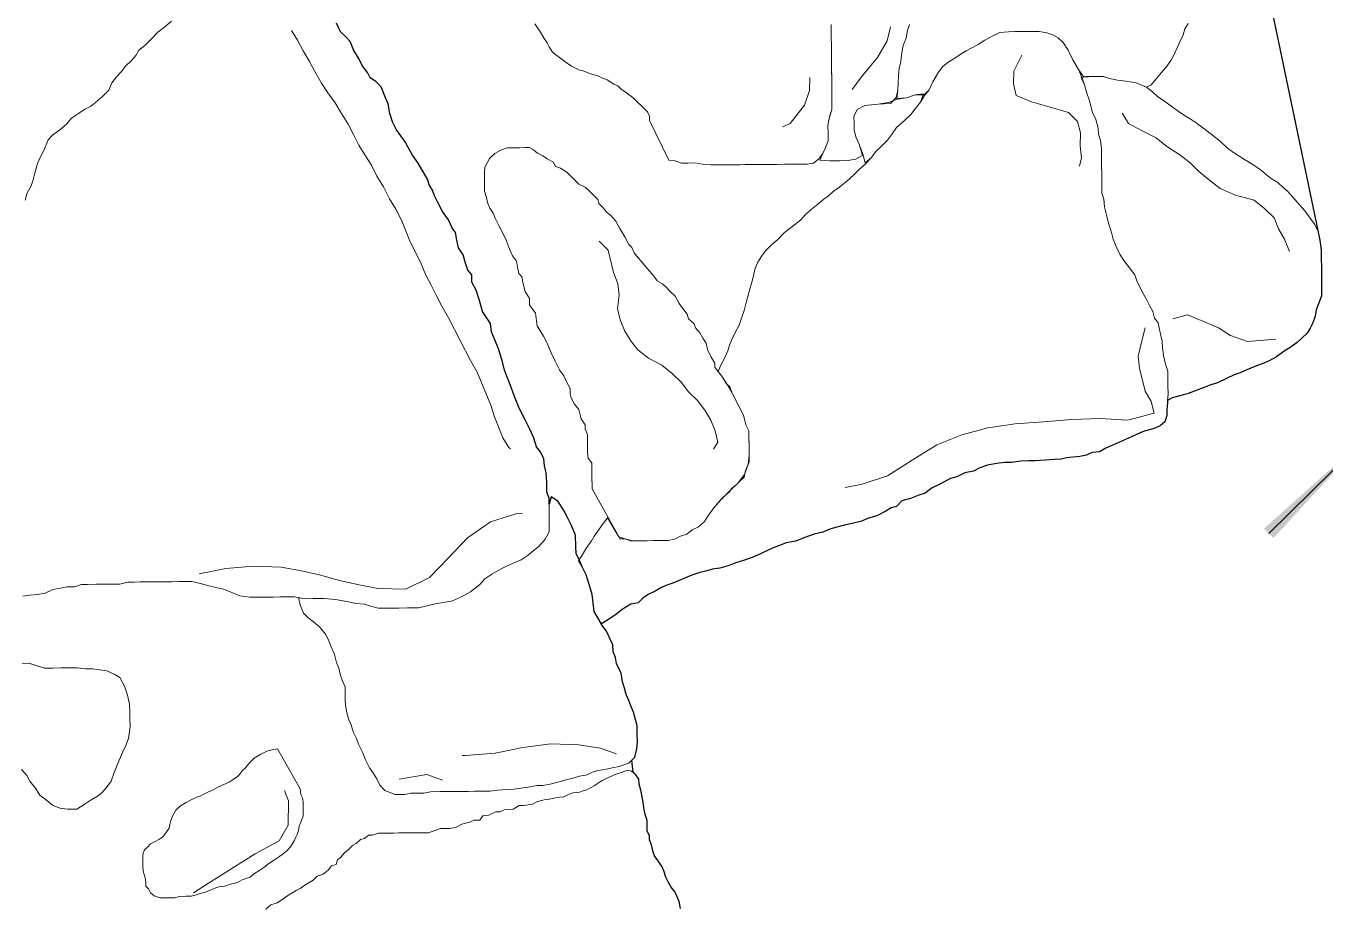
# Model space of a CAD drawing. Header units: millimetres. Extents: x -3113 to 15022, y -19591 to 4665.
# Drawn here: x -1424 to -762, y 941 to 1391 of the extents above; entities that cross this region are included whole.
import ezdxf

# ---------------------------------------------------------------- set-up
doc = ezdxf.new("R2010")
doc.units = ezdxf.units.MM
doc.header["$XCLIPFRAME"] = 2
for name, color, linetype, lineweight in [('0A-detail', 7, 'Continuous', 18), ('0A-detail-detail', 7, 'Continuous', 13), ('0A-hatchures', 4, 'Continuous', 25), ('0T-walltop', 7, 'Continuous', 30)]:
    doc.layers.add(name, color=color, linetype=linetype, lineweight=lineweight)
picture_1 = doc.add_image_def('image1.tif', size_in_pixel=(6668, 8809))

# ---------------------------------------------------------------- blocks, each defined once
blk = doc.blocks.new('T5')
blk.add_line((0, -0.0016), (1, -0.0016))
at = {"linetype": 'Continuous'}
blk.add_solid([(0, -0.0314), (0, 0.0298), (0.638, -0.0009)], dxfattribs=at)

msp = doc.modelspace()

# ---------------------------------------------------------------- linework, layer by layer
at = {"layer": '0A-detail'}
for points in [[(-1266.01, 1391.99), (-1263.97, 1387.61), (-1261.55, 1385.43), (-1259.02, 1382.76), (-1257.28, 1378.47), (-1254.85, 1374.19), (-1252.61, 1369.91), (-1250.28, 1366.93), (-1248.85, 1364.15), (-1245.94, 1362.27), (-1243.21, 1359.6), (-1241.06, 1354.02), (-1239.63, 1350.83), (-1238.79, 1346.04), (-1237.45, 1341.75), (-1235.41, 1337.57), (-1233.29, 1334.59), (-1231.06, 1331.51), (-1229.63, 1328.92), (-1227.3, 1324.74), (-1224.36, 1320.67), (-1222.02, 1316.49), (-1219.68, 1312.41), (-1218.66, 1309.32), (-1217.03, 1306.83), (-1216.01, 1304.04), (-1214.38, 1300.56), (-1212.04, 1295.98), (-1208.9, 1291.81), (-1207.06, 1287.72), (-1205.44, 1285.24), (-1204.7, 1281.34), (-1203.87, 1277.45), (-1201.54, 1273.87), (-1200.2, 1269.68), (-1199.06, 1266.09), (-1197.04, 1263.61), (-1197.01, 1259.91), (-1194.87, 1255.83), (-1193.12, 1250.55), (-1191.67, 1244.96), (-1189.55, 1241.98), (-1187.52, 1238.9), (-1186.98, 1234.7), (-1185.34, 1230.62), (-1183.5, 1225.93), (-1181.65, 1220.05), (-1180.4, 1215.16), (-1178.46, 1210.28), (-1176.82, 1205.89), (-1175.28, 1201.71), (-1173.33, 1196.62), (-1171.6, 1193.04), (-1169.77, 1189.46), (-1167.63, 1185.28), (-1165.69, 1180.99), (-1164.15, 1176.01), (-1162.12, 1173.42), (-1160.29, 1169.84), (-1159.96, 1166.24), (-1159.23, 1162.65), (-1158.88, 1157.95), (-1158.84, 1152.85), (-1157.71, 1149.76), (-1157.68, 1146.66), (-1157.65, 1143.56), (-1157.63, 1140.46), (-1157.6, 1137.36), (-1157.56, 1132.66), (-1159.72, 1128.94), (-1162.89, 1125.12), (-1165.77, 1122.99), (-1168.35, 1120.77), (-1171.93, 1118.43), (-1176.01, 1116.6), (-1179.7, 1114.96), (-1182.48, 1113.64), (-1186.86, 1111), (-1190.44, 1108.67), (-1193.01, 1105.74), (-1197.68, 1102), (-1202.26, 1099.46), (-1206.84, 1097.52), (-1211.53, 1096.57), (-1215.13, 1096.04), (-1219.22, 1095), (-1224.21, 1093.86), (-1229.81, 1093.81), (-1234.21, 1093.77), (-1238.61, 1093.73), (-1244.81, 1093.67), (-1248.72, 1094.74), (-1251.82, 1095.71), (-1256.03, 1096.17), (-1260.84, 1097.13), (-1266.55, 1098.18), (-1272.25, 1098.62), (-1277.95, 1098.57), (-1282.35, 1098.53), (-1287.46, 1099.49), (-1291.06, 1099.45), (-1294.66, 1099.42), (-1298.36, 1099.39), (-1302.96, 1099.35), (-1306.56, 1099.31), (-1310.26, 1099.28), (-1315.37, 1099.93), (-1319.78, 1101.79), (-1323.7, 1103.36), (-1327.31, 1104.33), (-1330.41, 1105), (-1335.32, 1106.35), (-1339.73, 1107.31), (-1343.33, 1107.28), (-1346.43, 1107.25), (-1350.13, 1107.22), (-1353.63, 1107.19), (-1356.83, 1107.16), (-1361.93, 1107.11), (-1366.03, 1107.08), (-1369.13, 1107.05), (-1372.33, 1107.02), (-1376.42, 1105.98), (-1380.52, 1105.94), (-1384.12, 1105.91), (-1388.52, 1105.87), (-1392.92, 1105.83), (-1396.02, 1105.8), (-1399.61, 1104.67), (-1403.31, 1104.64), (-1406.71, 1103.91), (-1410.6, 1103.17), (-1414.58, 1101.44), (-1418.48, 1100.6), (-1422.37, 1100.37), (-1425.97, 1099.83)], [(-1424.7, 1301.85), (-1423.63, 1305.46), (-1421.66, 1309.08), (-1420.59, 1312.19), (-1419.63, 1316.3), (-1418.66, 1319.91), (-1417.39, 1322.82), (-1415.23, 1327.14), (-1412.97, 1332.56), (-1410.6, 1335.08), (-1407.22, 1337.41), (-1403.55, 1340.65), (-1401.07, 1343.57), (-1397.6, 1345.9), (-1394.32, 1348.13), (-1391.43, 1349.46), (-1388.85, 1351.58), (-1385.37, 1354.61), (-1382.1, 1357.84), (-1380.54, 1361.56), (-1378.16, 1364.58), (-1375.59, 1367.3), (-1373.61, 1370.12), (-1370.54, 1372.95), (-1368.26, 1375.57), (-1366.79, 1378.28), (-1363.71, 1380.61), (-1360.44, 1383.94), (-1357.07, 1387.37), (-1353.59, 1390.2), (-1350.12, 1393.13)], [(-1013.89, 1391.38), (-1013.86, 1387.68), (-1013.83, 1384.48), (-1013.8, 1381.28), (-1013.77, 1377.98), (-1013.73, 1373.78), (-1013.7, 1369.98), (-1013.67, 1367.38), (-1013.64, 1364.18), (-1013.61, 1359.88), (-1013.58, 1357.18), (-1013.55, 1353.98), (-1013.53, 1351.28), (-1013.5, 1348.08), (-1014.47, 1345.37), (-1015.05, 1342.76), (-1015.53, 1340.06), (-1015.49, 1335.76), (-1015.45, 1332.06), (-1016.82, 1328.55), (-1018.1, 1325.63), (-1020.17, 1322.92), (-1022.85, 1320.69), (-1026.05, 1320.16), (-1028.15, 1320.14), (-1031.35, 1320.11), (-1034.55, 1320.09), (-1037.75, 1320.06), (-1041.55, 1320.02), (-1044.25, 1320), (-1047.45, 1319.97), (-1051.15, 1319.93), (-1054.95, 1319.9), (-1057.65, 1319.88), (-1060.25, 1319.85), (-1064.55, 1319.81), (-1067.75, 1319.78), (-1070.95, 1319.76), (-1075.24, 1319.72), (-1079.55, 1320.18), (-1083.25, 1320.74), (-1086.95, 1320.71), (-1090.15, 1320.68), (-1093.36, 1321.75), (-1096.67, 1322.22), (-1106.45, 1342.44), (-1106.47, 1344.54), (-1107.49, 1346.73), (-1109.31, 1348.71), (-1113.54, 1352.57), (-1115.06, 1354.06), (-1118.28, 1356.43), (-1121, 1358.3), (-1122.61, 1359.99), (-1124.72, 1360.97), (-1128.04, 1363.14), (-1130.75, 1364.12), (-1132.86, 1365.2), (-1136.57, 1366.26), (-1140.38, 1367.73), (-1142.49, 1368.31), (-1146.2, 1370.08), (-1148.92, 1371.95), (-1151.64, 1373.93), (-1154.46, 1376.1), (-1155.97, 1377.29), (-1157.59, 1379.97), (-1158.71, 1382.06), (-1160.23, 1384.15), (-1162.06, 1387.43), (-1165, 1391.61)], [(-973.89, 1391.34), (-974.96, 1388.23), (-975.63, 1384.42), (-977.19, 1380.61), (-977.86, 1377.1), (-978.32, 1372.4), (-979.19, 1368.99), (-979.56, 1365.58), (-979.82, 1361.38), (-979.99, 1357.88), (-980.75, 1354.07), (-983.62, 1351.05), (-990.02, 1350.79), (-993.42, 1350.36), (-996.82, 1350.03), (-1000.6, 1347.99), (-1002.27, 1344.48), (-1002.24, 1341.08), (-1002.2, 1337.68), (-1001.27, 1334.09), (-999.53, 1329.9), (-997.89, 1324.52), (-1001.37, 1322.69), (-1005.46, 1321.95), (-1009.56, 1321.91), (-1014.66, 1321.87), (-1019.67, 1322.22), (-1018.1, 1325.63), (-1016.82, 1328.55), (-1015.45, 1332.06), (-1015.49, 1335.76), (-1015.53, 1340.06), (-1014.76, 1344.07), (-1013.5, 1348.08), (-1013.54, 1352.58), (-1013.59, 1358.48), (-1013.64, 1364.18), (-1013.69, 1368.68), (-1013.73, 1373.78), (-1013.77, 1377.98), (-1013.8, 1381.28), (-1013.83, 1384.48), (-1013.86, 1387.68), (-1013.89, 1391.28)], [(-831.99, 1391.92), (-833.56, 1389.11), (-834.54, 1386.1), (-836.1, 1382.48), (-837.67, 1379.17), (-839.34, 1375.45), (-840.72, 1372.94), (-842.69, 1370.22), (-845.56, 1366.8), (-848.04, 1363.88), (-850.81, 1360.55), (-853.09, 1359.33), (-858.52, 1361.68), (-863.72, 1362.53), (-867.93, 1362.9), (-872.04, 1363.76), (-875.15, 1364.83), (-880.24, 1364.78), (-885.14, 1364.44), (-887.78, 1368.42), (-890.72, 1373.39), (-893.17, 1378.27), (-895.6, 1382.25), (-898.22, 1384.52), (-900.84, 1386), (-904.05, 1387.17), (-907.85, 1387.83), (-910.95, 1387.81), (-915.45, 1387.77), (-920.15, 1387.72), (-923.55, 1387.69), (-927.85, 1387.35), (-931.83, 1385.32), (-935.51, 1383.28), (-938.9, 1381.15), (-942.28, 1379.52), (-945.07, 1377.9), (-948.15, 1376.07), (-950.83, 1374.15), (-954.21, 1372.11), (-956.99, 1369.89), (-959.27, 1367.07), (-962.02, 1362.14), (-963.99, 1358.03), (-966.56, 1355.5), (-971.16, 1355.46), (-975.45, 1353.92), (-980.45, 1353.68), (-979.99, 1357.88), (-979.82, 1361.38), (-979.56, 1365.58), (-979.19, 1368.99), (-978.32, 1372.4), (-977.86, 1377.1), (-977.19, 1380.61), (-975.63, 1384.42), (-974.96, 1388.23), (-973.89, 1391.34)], [(-1426.16, 1065.73), (-1422.36, 1065.56), (-1419.55, 1064.59), (-1414.84, 1063.13), (-1410.54, 1063.17), (-1406.34, 1063.21), (-1401.94, 1063.25), (-1398.24, 1063.28), (-1393.73, 1062.72), (-1390.43, 1062.75), (-1386.63, 1062.19), (-1383.12, 1061.72), (-1379.01, 1059.96), (-1376.49, 1058.28), (-1374.05, 1053.9), (-1372.61, 1049.41), (-1371.47, 1044.82), (-1371.33, 1040.63), (-1371.3, 1037.43), (-1371.26, 1033.13), (-1372.11, 1027.32), (-1373.38, 1023.61), (-1374.85, 1020.49), (-1376.81, 1016.27), (-1378.08, 1012.86), (-1379.35, 1009.85), (-1380.91, 1005.44), (-1383.18, 1002.32), (-1385.76, 999.39), (-1387.84, 997.87), (-1391.03, 996.05), (-1394.61, 993.51), (-1398.39, 991.28), (-1403.08, 991.14), (-1406.99, 991.8), (-1410.8, 993.27), (-1414.53, 996.33), (-1417.25, 998.31), (-1419.38, 1001.99), (-1422.31, 1005.46), (-1423.94, 1008.45), (-1426.57, 1011.42)], [(-1302.02, 940.25), (-1299.54, 942.37), (-1296.35, 943.4), (-1293.86, 944.92), (-1291.78, 946.54), (-1289.19, 948.27), (-1286.6, 949.69), (-1284.61, 950.71), (-1282.23, 952.53), (-1277.95, 954.97), (-1275.87, 956.99), (-1272.78, 958.11), (-1270.2, 960.14), (-1268.62, 962.25), (-1266.22, 962.97), (-1265.55, 965.38), (-1263.86, 966.8), (-1261.98, 969.01), (-1259.99, 970.63), (-1257.91, 972.65), (-1255.92, 973.77), (-1253.84, 975.79), (-1251.74, 976.31), (-1249.76, 977.92), (-1247.66, 977.94), (-1244.57, 978.97), (-1241.47, 979), (-1239.37, 979.02), (-1236.77, 979.04), (-1234.27, 979.06), (-1231.17, 979.09), (-1228.07, 979.12), (-1225.47, 979.14), (-1222.87, 979.17), (-1219.27, 979.2), (-1215.68, 980.33), (-1213.09, 981.36), (-1210.49, 981.38), (-1208.39, 981.4), (-1205.29, 981.93), (-1202.21, 983.55), (-1200.21, 984.07), (-1198.12, 984.59), (-1196.03, 985.61), (-1192.93, 985.64), (-1191.45, 987.75), (-1188.35, 988.08), (-1184.76, 989.91), (-1182.66, 989.93), (-1180.57, 990.95), (-1178.57, 990.97), (-1175.98, 991.29), (-1172.89, 993.12), (-1170.79, 993.14), (-1166.2, 993.68), (-1163.61, 995.2), (-1160.12, 995.94), (-1157.42, 996.36), (-1155.33, 996.88), (-1152.23, 997.41), (-1150.13, 997.43), (-1148.14, 998.44), (-1145.55, 999.57), (-1142.25, 999.9), (-1140.36, 1000.61), (-1138.36, 1001.13), (-1134.68, 1003.07), (-1130.61, 1005.9), (-1126.72, 1007.64), (-1123.44, 1009.07), (-1120.34, 1010.1), (-1117.75, 1011.12), (-1115.65, 1010.64), (-1113.43, 1008.76), (-1112.01, 1006.57), (-1111.69, 1003.97), (-1110.96, 1000.88), (-1110.23, 997.49), (-1109.8, 994.69), (-1109.27, 991.1), (-1108.75, 988.5), (-1107.72, 985.41), (-1107.69, 982.31), (-1107.67, 980.21), (-1106.55, 977.62), (-1106.53, 975.62), (-1105.51, 973.03), (-1104.78, 969.94), (-1103.96, 967.34), (-1100.21, 962.18), (-1099.19, 959.69), (-1098.16, 956.59), (-1096.73, 953.81), (-1095.51, 951.42), (-1093.39, 948.84), (-1091.35, 944.16), (-1090.71, 940.56)]]:
    msp.add_lwpolyline(points, dxfattribs=at)
for points in [[(-1138.98, 1123.93), (-1136.11, 1128.06), (-1134.63, 1130.47), (-1132.86, 1132.89), (-1130.69, 1136.21), (-1127.82, 1139.83), (-1122.13, 1130.08), (-1118.92, 1129.01), (-1115.21, 1128.05), (-1110.91, 1128.09), (-1107.71, 1128.12), (-1104.51, 1128.14), (-1100.81, 1128.18), (-1097.01, 1128.21), (-1093.82, 1128.94), (-1090.63, 1130.37), (-1087.44, 1131.5), (-1084.76, 1133.62), (-1081.58, 1135.25), (-1078.5, 1137.98), (-1076.82, 1140.6), (-1073.66, 1144.92), (-1070.2, 1148.96), (-1067.82, 1151.38), (-1065.24, 1153.9), (-1061.38, 1157.54), (-1058.02, 1161.87), (-1056.26, 1166.98), (-1055.71, 1171.79), (-1055.74, 1176.09), (-1055.78, 1180.39), (-1055.82, 1184.09), (-1057.45, 1187.27), (-1058.59, 1192.06), (-1061.24, 1197.44), (-1062.97, 1200.62), (-1064.5, 1203.81), (-1066.53, 1207.29), (-1069.26, 1211.47), (-1071.49, 1214.35), (-1070.22, 1217.36), (-1068.16, 1221.48), (-1066.49, 1224.89), (-1065.71, 1227.9), (-1064.54, 1230.71), (-1062.97, 1233.92), (-1060.8, 1237.94), (-1059.44, 1242.16), (-1058.27, 1245.47), (-1057.4, 1248.88), (-1056.14, 1253.39), (-1055.18, 1257.1), (-1054.11, 1260.41), (-1053.24, 1264.11), (-1052.57, 1267.02), (-1051.2, 1270.13), (-1049.22, 1273.35), (-1047.25, 1276.07), (-1044.08, 1279.1), (-1041.1, 1281.72), (-1037.63, 1285.36), (-1033.46, 1288.59), (-1029.59, 1291.53), (-1027.11, 1294.35), (-1024.04, 1296.98), (-1020.66, 1299.81), (-1017.58, 1302.24), (-1015.2, 1304.06), (-1012.82, 1306.18), (-1009.64, 1308.41), (-1007.36, 1310.23), (-1004.68, 1312.56), (-1002, 1315.08), (-999.42, 1317.5), (-996.55, 1320.13), (-993.38, 1323.56), (-991.1, 1326.58), (-988.03, 1329.41), (-985.26, 1332.33), (-983.18, 1335.15), (-980.61, 1338.87), (-976.45, 1342.41), (-973.27, 1345.44), (-971, 1348.36), (-968.33, 1351.69), (-966.26, 1355.1), (-963.99, 1358.03), (-962.02, 1362.14), (-959.27, 1367.07), (-956.99, 1369.89), (-954.21, 1372.11), (-950.83, 1374.15), (-948.15, 1376.07), (-945.07, 1377.9), (-942.28, 1379.52), (-938.9, 1381.15), (-935.51, 1383.28), (-931.83, 1385.32), (-927.85, 1387.35), (-923.55, 1387.69), (-920.15, 1387.72), (-915.45, 1387.77), (-910.95, 1387.81), (-907.85, 1387.83), (-904.05, 1387.17), (-900.84, 1386), (-898.22, 1384.52), (-895.6, 1382.25), (-893.17, 1378.27), (-890.72, 1373.39), (-887.78, 1368.42), (-886.04, 1364.03), (-884.71, 1360.64), (-883.67, 1356.85), (-882.23, 1352.37), (-880.68, 1346.48), (-879.05, 1342.89), (-877.81, 1338.4), (-877.58, 1335.41), (-876.65, 1332.21), (-876.11, 1328.02), (-876.08, 1324.02), (-876.04, 1319.82), (-876, 1315.52), (-875.97, 1312.42), (-875.94, 1309.42), (-875.91, 1305.32), (-874.98, 1302.23), (-874.54, 1298.43), (-873.61, 1294.34), (-872.57, 1290.05), (-871.23, 1285.96), (-870.19, 1281.87), (-868.56, 1278.09), (-866.82, 1274.2), (-864.7, 1271.02), (-861.26, 1266.65), (-859.13, 1263.67), (-858.1, 1260.58), (-855.55, 1255.3), (-853.42, 1251.42), (-851.89, 1248.34), (-849.86, 1244.95), (-849.13, 1241.66), (-847.31, 1239.18), (-846.48, 1235.88), (-845.85, 1232.69), (-845.12, 1229.9), (-845.09, 1226.5), (-844.46, 1222.6), (-843.42, 1218.11), (-842.28, 1214.62), (-842.25, 1211.22), (-842.22, 1207.42), (-842.18, 1202.92), (-842.54, 1198.42), (-842.81, 1195.02), (-842.78, 1192.02), (-843.75, 1188.71), (-846.13, 1186.69), (-849.82, 1185.15), (-854.41, 1183.91), (-857.89, 1182.48), (-860.78, 1181.05), (-865.36, 1179.11), (-870.05, 1177.07), (-873.93, 1175.23), (-877.21, 1173.5), (-880.91, 1173.17), (-883.7, 1171.74), (-887.09, 1171.11), (-890.49, 1170.68), (-893.89, 1170.35), (-896.68, 1169.63), (-899.88, 1169.6), (-904.88, 1169.15), (-909.97, 1168.81), (-913.07, 1168.78), (-917.17, 1168.74), (-921.97, 1168), (-925.37, 1167.97), (-929.66, 1167.53), (-934.25, 1166.59), (-938.04, 1165.35), (-941.33, 1163.52), (-945.72, 1162.68), (-949.8, 1160.75), (-952.99, 1159.82), (-958.57, 1156.97), (-962.35, 1155.13), (-966.03, 1152.4), (-969.22, 1151.37), (-973.4, 1149.63), (-977.89, 1148.39), (-980.56, 1145.57), (-983.36, 1144.84), (-986.04, 1143.12), (-990.62, 1140.78), (-994.91, 1139.54), (-998.7, 1137.9), (-1001.89, 1137.17), (-1007.08, 1136.03), (-1011.77, 1134.88), (-1014.66, 1133.96), (-1018.15, 1132.53), (-1022.54, 1131.39), (-1027.32, 1129.74), (-1032.11, 1127.8), (-1036.9, 1127.06), (-1040.19, 1125.73), (-1043.38, 1124.5), (-1046.07, 1123.37), (-1049.85, 1121.34), (-1054.23, 1119.6), (-1058.02, 1118.16), (-1062.41, 1116.82), (-1065.9, 1115.39), (-1070.58, 1114.15), (-1074.38, 1113.62), (-1077.87, 1112.58), (-1080.86, 1111.86), (-1084.95, 1110.52), (-1090.23, 1108.27), (-1094.52, 1106.53), (-1097.61, 1105.51), (-1100.3, 1104.18), (-1103.68, 1102.45), (-1107.16, 1100.62), (-1109.95, 1098.79), (-1112.23, 1096.47), (-1116.02, 1095.74), (-1120.39, 1093), (-1123.77, 1090.27), (-1128.24, 1087.43), (-1131.33, 1085.6), (-1132.25, 1087.89), (-1134.69, 1092.07), (-1135.13, 1096.47), (-1135.77, 1100.76), (-1137.11, 1105.35), (-1138.76, 1110.63), (-1140.59, 1114.52), (-1142.62, 1117.8), (-1140.85, 1120.81)], [(-880.24, 1364.78), (-875.15, 1364.83), (-872.04, 1363.76), (-867.93, 1362.9), (-863.72, 1362.53), (-858.52, 1361.68), (-853.19, 1359.33), (-850.07, 1357.06), (-847.35, 1354.48), (-844.03, 1352.21), (-840, 1349.25), (-836.98, 1347.17), (-833.86, 1344.9), (-830.44, 1342.83), (-827.93, 1341.16), (-823.8, 1338.09), (-819.47, 1334.83), (-815.64, 1331.87), (-811.71, 1328.2), (-807.78, 1325.34), (-803.26, 1322.48), (-798.43, 1319.62), (-794.61, 1316.96), (-791.89, 1314.48), (-789.17, 1312.51), (-786.15, 1310.73), (-783.63, 1308.36), (-781.01, 1306.08), (-778.79, 1303.4), (-776.26, 1300.52), (-772.42, 1296.26), (-769.79, 1292.58), (-767.56, 1289.5), (-765.83, 1286.22), (-764.89, 1281.42), (-764.14, 1276.23), (-764.1, 1271.43), (-764.06, 1267.73), (-764.03, 1264.33), (-763.99, 1260.23), (-763.95, 1255.93), (-763.93, 1252.93), (-765.1, 1249.72), (-766.66, 1245.81), (-767.23, 1242.6), (-768.4, 1239.19), (-769.78, 1236.48), (-771.36, 1233.96), (-774.03, 1231.44), (-776.41, 1229.22), (-779.49, 1226.99), (-783.07, 1224.76), (-786.85, 1221.92), (-790.23, 1219.99), (-793.42, 1218.66), (-798, 1217.02), (-802.09, 1215.18), (-805.37, 1213.76), (-808.56, 1212.63), (-812.35, 1210.89), (-816.93, 1208.65), (-820.32, 1207.52), (-824.21, 1206.08), (-827.89, 1204.75), (-831.88, 1203.21), (-835.57, 1202.18), (-840.16, 1200.94), (-842.55, 1199.62), (-842.18, 1202.92), (-842.22, 1207.42), (-842.25, 1211.22), (-842.28, 1214.62), (-843.42, 1218.11), (-844.46, 1222.6), (-845.09, 1226.5), (-845.12, 1229.9), (-845.85, 1232.69), (-846.48, 1235.88), (-847.31, 1239.18), (-849.13, 1241.66), (-849.86, 1244.95), (-851.89, 1248.34), (-853.42, 1251.42), (-855.55, 1255.3), (-858.1, 1260.58), (-859.13, 1263.67), (-861.26, 1266.65), (-864.7, 1271.02), (-866.82, 1274.2), (-868.56, 1278.09), (-870.19, 1281.87), (-871.23, 1285.96), (-872.57, 1290.05), (-873.61, 1294.34), (-874.54, 1298.43), (-874.98, 1302.23), (-875.91, 1305.32), (-875.94, 1309.42), (-875.97, 1312.42), (-876, 1315.52), (-876.04, 1319.82), (-876.08, 1324.02), (-876.11, 1328.02), (-876.65, 1332.21), (-877.58, 1335.41), (-877.81, 1338.4), (-879.05, 1342.89), (-880.68, 1346.48), (-882.23, 1352.37), (-883.67, 1356.85), (-884.71, 1360.64), (-886.44, 1364.33), (-884.04, 1364.75)], [(-971.16, 1355.46), (-966.77, 1356), (-968.33, 1351.69), (-971, 1348.36), (-973.27, 1345.44), (-976.45, 1342.41), (-980.61, 1338.87), (-983.18, 1335.15), (-985.26, 1332.33), (-988.03, 1329.41), (-991.1, 1326.58), (-993.38, 1323.56), (-996.55, 1320.73), (-997.79, 1325.22), (-999.53, 1329.9), (-1001.27, 1334.09), (-1002.2, 1337.68), (-1002.24, 1341.08), (-1002.27, 1344.48), (-1000.6, 1347.99), (-996.82, 1350.03), (-993.42, 1350.36), (-990.02, 1350.79), (-984.83, 1351.54), (-980.14, 1353.28), (-975.45, 1353.92)], [(-1122.64, 1131.18), (-1135.75, 1154.56), (-1135.78, 1157.16), (-1135.8, 1159.36), (-1135.83, 1163.06), (-1135.85, 1165.76), (-1135.87, 1167.86), (-1137.69, 1170.25), (-1138.02, 1173.24), (-1138.05, 1176.44), (-1138.08, 1179.14), (-1138.1, 1182.34), (-1139.23, 1184.93), (-1139.25, 1187.13), (-1141.38, 1190.31), (-1142.52, 1195.1), (-1144.64, 1197.68), (-1146.37, 1200.97), (-1146.89, 1203.06), (-1146.92, 1205.76), (-1149.05, 1209.44), (-1150.17, 1212.13), (-1152.3, 1215.32), (-1154.54, 1219.59), (-1156.68, 1223.88), (-1158.83, 1229.16), (-1160.56, 1232.34), (-1163.81, 1237.61), (-1164.66, 1244.1), (-1167.6, 1248.38), (-1167.63, 1251.58), (-1169.87, 1255.26), (-1170.9, 1259.05), (-1171.53, 1262.74), (-1173.05, 1264.33), (-1173.78, 1267.52), (-1174.21, 1270.72), (-1176.33, 1273.4), (-1177.45, 1276.09), (-1178.58, 1278.68), (-1179.6, 1281.37), (-1181.13, 1284.56), (-1183.27, 1288.84), (-1185.1, 1292.52), (-1186.23, 1295.21), (-1187.95, 1297.7), (-1188.98, 1300.59), (-1189.5, 1303.18), (-1190.53, 1306.37), (-1190.56, 1310.17), (-1190.59, 1312.77), (-1190.61, 1315.47), (-1190.34, 1318.68), (-1188.08, 1323), (-1185.4, 1325.52), (-1182.22, 1327.35), (-1179.03, 1328.48), (-1175.83, 1328.51), (-1172.63, 1328.54), (-1169.93, 1328.56), (-1167.83, 1328.58), (-1165.62, 1327.5), (-1163.5, 1325.82), (-1160.79, 1324.34), (-1158.68, 1322.86), (-1155.46, 1321.19), (-1154.34, 1319), (-1151.83, 1318.02), (-1148.41, 1315.85), (-1145.69, 1313.18), (-1142.56, 1310.01), (-1139.25, 1308.44), (-1137.63, 1306.85), (-1136.02, 1305.27), (-1134.4, 1303.68), (-1132.79, 1302.1), (-1132.27, 1300), (-1130.15, 1297.82), (-1128.43, 1295.73), (-1126.32, 1294.15), (-1123.59, 1290.98), (-1121.55, 1287.3), (-1119.11, 1283.02), (-1117.08, 1279.24), (-1115.47, 1277.65), (-1114.34, 1274.86), (-1112.22, 1272.38), (-1110.7, 1270.59), (-1108.28, 1267.72), (-1106.25, 1265.43), (-1104.13, 1262.85), (-1102.51, 1260.67), (-1099.8, 1259.09), (-1098.18, 1257.51), (-1096.06, 1255.43), (-1093.34, 1252.75), (-1091.31, 1249.07), (-1088.98, 1245.89), (-1087.36, 1243.7), (-1086.63, 1241.21), (-1083.71, 1238.74), (-1082.99, 1236.74), (-1080.87, 1234.16), (-1079.25, 1231.48), (-1077.62, 1228.89), (-1076.89, 1225.6), (-1075.06, 1221.71), (-1073.23, 1218.73), (-1073.21, 1216.53), (-1071.09, 1213.95), (-1069.26, 1211.47), (-1067.33, 1208.08), (-1065.62, 1206.5), (-1064.5, 1203.81), (-1062.97, 1200.62), (-1061.24, 1197.44), (-1058.59, 1192.06), (-1057.45, 1187.27), (-1055.82, 1184.09), (-1055.78, 1180.39), (-1055.75, 1177.19), (-1055.73, 1174.99), (-1055.71, 1171.79), (-1055.67, 1168.09), (-1056.75, 1165.98), (-1057.73, 1163.27), (-1058.3, 1160.56), (-1060.38, 1158.44), (-1062.37, 1156.63), (-1064.75, 1154.81), (-1065.74, 1153), (-1067.82, 1151.38), (-1069.41, 1149.76), (-1070.99, 1148.15), (-1073.66, 1144.92), (-1076.82, 1140.6), (-1078.5, 1137.98), (-1081.58, 1135.25), (-1084.76, 1133.62), (-1087.44, 1131.5), (-1090.63, 1130.37), (-1093.82, 1128.94), (-1097.01, 1128.21), (-1099.71, 1128.19), (-1101.81, 1128.17), (-1104.51, 1128.14), (-1107.71, 1128.12), (-1110.91, 1128.09), (-1114.11, 1128.06), (-1116.21, 1128.04), (-1118.92, 1129.01), (-1121.62, 1128.99)], [(-1282.79, 1091.23), (-1284.52, 1095.41), (-1285.46, 1099.21), (-1282.35, 1098.53), (-1277.95, 1098.57), (-1272.25, 1098.62), (-1266.55, 1098.18), (-1260.84, 1097.13), (-1256.03, 1096.17), (-1251.82, 1095.71), (-1248.72, 1094.74), (-1244.81, 1093.67), (-1238.61, 1093.73), (-1234.21, 1093.77), (-1229.81, 1093.81), (-1224.21, 1093.86), (-1219.22, 1095), (-1215.13, 1096.04), (-1211.53, 1096.57), (-1206.84, 1097.52), (-1202.26, 1099.46), (-1197.68, 1102), (-1193.01, 1105.74), (-1190.44, 1108.67), (-1186.86, 1111), (-1182.48, 1113.64), (-1179.7, 1114.96), (-1176.01, 1116.6), (-1171.93, 1118.43), (-1168.35, 1120.77), (-1165.77, 1122.99), (-1162.89, 1125.12), (-1159.72, 1128.94), (-1157.56, 1132.66), (-1157.6, 1137.36), (-1157.63, 1140.46), (-1157.65, 1143.56), (-1157.68, 1146.66), (-1156.62, 1150.47), (-1153.2, 1148.3), (-1150.36, 1143.93), (-1148.32, 1139.95), (-1146.18, 1135.87), (-1144.24, 1130.98), (-1143.99, 1125.09), (-1143.95, 1121.59), (-1142.22, 1118), (-1140.59, 1114.52), (-1138.76, 1110.63), (-1137.11, 1105.35), (-1135.77, 1100.76), (-1135.13, 1096.47), (-1134.69, 1092.07), (-1132.25, 1087.89), (-1130.62, 1084.91), (-1128.49, 1081.93), (-1126.56, 1077.84), (-1125.23, 1075.05), (-1125, 1071.36), (-1123.77, 1068.47), (-1123.25, 1065.47), (-1121, 1060.49), (-1120.26, 1056.2), (-1119.23, 1052.91), (-1118.4, 1049.72), (-1116.97, 1046.63), (-1115.95, 1043.94), (-1114.62, 1040.75), (-1113.69, 1036.86), (-1112.76, 1033.77), (-1112.72, 1029.97), (-1112.68, 1025.57), (-1112.95, 1021.96), (-1114.01, 1017.75), (-1116.99, 1014.63), (-1121.97, 1012.98), (-1125.46, 1012.25), (-1129.26, 1011.52), (-1132.85, 1010.98), (-1135.55, 1010.16), (-1138.93, 1008.53), (-1142.23, 1008.1), (-1145.52, 1006.97), (-1148.51, 1006.34), (-1152.5, 1005.2), (-1157.19, 1003.96), (-1161.08, 1003.33), (-1163.98, 1003.3), (-1166.98, 1002.57), (-1170.87, 1002.04), (-1175.67, 1001.39), (-1179.47, 1001.16), (-1183.86, 1000.92), (-1187.86, 1000.38), (-1191.16, 1000.35), (-1195.46, 1000.32), (-1198.76, 1000.29), (-1202.06, 1000.26), (-1205.66, 1000.22), (-1208.66, 1000.2), (-1213.36, 1000.15), (-1218.16, 1000.11), (-1221.55, 999.38), (-1224.85, 999.35), (-1228.15, 999.32), (-1231.15, 998.69), (-1236.05, 998.65), (-1241.37, 1000.8), (-1243.89, 1003.48), (-1245.52, 1006.66), (-1247.14, 1009.45), (-1249.17, 1012.23), (-1251.21, 1016.31), (-1252.54, 1020), (-1254.78, 1024.28), (-1255.8, 1027.17), (-1257.54, 1030.66), (-1258.57, 1034.15), (-1259.79, 1036.73), (-1260.72, 1040.33), (-1261.46, 1044.02), (-1261.59, 1047.32), (-1261.62, 1050.62), (-1261.64, 1053.62), (-1263.07, 1056.91), (-1264.2, 1060.1), (-1264.83, 1063.19), (-1265.96, 1066.08), (-1266.99, 1070.07), (-1268.93, 1074.35), (-1270.16, 1077.64), (-1271.69, 1080.53), (-1274.72, 1084.2), (-1277.74, 1086.77), (-1280.56, 1088.95)], [(-1298.75, 1021.48), (-1296.16, 1021.91), (-1284.57, 1001.51), (-1284.15, 998.71), (-1283.33, 996.92), (-1283.01, 994.92), (-1283, 992.92), (-1282.98, 990.92), (-1283.05, 987.62), (-1284.22, 984.61), (-1285, 982.5), (-1285.48, 980.3), (-1286.16, 978.29), (-1286.95, 976.59), (-1287.63, 974.98), (-1289.51, 971.96), (-1291.39, 969.95), (-1292.98, 968.63), (-1295.56, 966.81), (-1297.65, 965.29), (-1299.54, 964.17), (-1301.23, 962.96), (-1303.01, 961.44), (-1305.1, 960.12), (-1308.28, 957.99), (-1310.07, 956.58), (-1311.76, 956.06), (-1314.06, 955.24), (-1316.54, 953.82), (-1320.03, 952.89), (-1322.93, 951.96), (-1325.92, 951.53), (-1327.52, 951.12), (-1330.01, 950), (-1333, 948.87), (-1335.49, 948.15), (-1338.09, 947.42), (-1340.08, 946.8), (-1342.68, 946.78), (-1345.98, 946.75), (-1348.67, 946.03), (-1350.67, 946.01), (-1352.97, 945.99), (-1355.97, 945.96), (-1358.98, 946.93), (-1360.9, 948.62), (-1361.91, 950.51), (-1363.23, 951.9), (-1363.24, 953.8), (-1363.47, 956.19), (-1364.5, 959.58), (-1364.72, 962.08), (-1364.75, 965.08), (-1364.77, 968.08), (-1363.9, 970.49), (-1362.31, 971.9), (-1360.82, 973.52), (-1358.53, 974.64), (-1356.54, 975.76), (-1354.56, 977.07), (-1352.78, 979.39), (-1351.4, 981.5), (-1351.01, 983.31), (-1350.53, 985.51), (-1349.65, 987.72), (-1347.88, 990.64), (-1345.5, 992.86), (-1342.71, 994.58), (-1339.83, 996.11), (-1337.24, 997.33), (-1335.24, 997.95), (-1333.25, 999.07), (-1331.26, 999.99), (-1328.47, 1001.31), (-1326.18, 1002.53), (-1323.4, 1003.76), (-1320.71, 1004.98), (-1318.62, 1006.3), (-1316.53, 1007.82), (-1315.24, 1009.13), (-1314.16, 1010.84), (-1312.57, 1012.16), (-1311.38, 1013.67), (-1310.1, 1015.18), (-1308.02, 1017.2), (-1304.54, 1019.33), (-1301.55, 1020.76)]]:
    msp.add_lwpolyline(points, close=True, dxfattribs=at)
at = {"layer": '0A-detail-detail'}
for points in [[(-1288.98, 1388.36), (-1285.87, 1383.44), (-1283.04, 1377.86), (-1279.74, 1372.46), (-1277.11, 1367.36), (-1273.61, 1361.48), (-1270.49, 1356.57), (-1266.71, 1351.37), (-1263.4, 1345.98), (-1260.09, 1340.58), (-1257.27, 1334.99), (-1254.64, 1329.89), (-1251.53, 1324.97), (-1248.22, 1319.58), (-1245.4, 1313.99), (-1242.09, 1308.6), (-1239.07, 1302.53), (-1235.77, 1297.13), (-1232.94, 1291.55), (-1228.45, 1280.46), (-1225.63, 1274.87), (-1222.8, 1269.28), (-1220.46, 1263.5), (-1217.83, 1258.39), (-1215.2, 1253.28), (-1212.37, 1247.7), (-1208.87, 1241.82), (-1205.85, 1235.75), (-1203.03, 1230.16), (-1197.77, 1219.95), (-1194.27, 1214.07), (-1187.44, 1197.2), (-1185.57, 1191.22), (-1181.28, 1180.62), (-1178.17, 1175.71), (-1177.3, 1174.94)], [(-983.7, 1390.2), (-985.42, 1382.99), (-990.34, 1374.49), (-998.45, 1364.7), (-1003.22, 1358.12)], [(-916.75, 1375.7), (-920.85, 1367.57), (-920.98, 1361.04), (-919.52, 1355.16), (-911.71, 1351.85), (-902.32, 1349.19), (-892.92, 1346.52), (-888.29, 1341.93), (-886.83, 1336.05), (-886.96, 1329.52), (-886.29, 1323.32), (-887.39, 1319.18)], [(-1024.84, 1364.27), (-1024.97, 1357.74), (-1027.48, 1350.26), (-1034.75, 1340.84), (-1038.72, 1339.23)], [(-865.49, 1346.06), (-862.43, 1340.8), (-855.38, 1337.15), (-848.32, 1333.5), (-842.87, 1329.2), (-836.61, 1325.23), (-831.16, 1320.93), (-826.5, 1316.31), (-821.04, 1312.02), (-815.59, 1307.72), (-807.74, 1304.39), (-798.29, 1301.71), (-792.84, 1297.42), (-788.18, 1292.8), (-785.91, 1287.21), (-782.85, 1281.94), (-780.26, 1275.56)], [(-1132.16, 1280.85), (-1127.62, 1276.34), (-1124.76, 1264.8), (-1122.55, 1259.35), (-1121.9, 1253.27), (-1122.8, 1246.55), (-1121.37, 1240.78), (-1119.16, 1235.33), (-1116.17, 1230.19), (-1112.41, 1225.37), (-1107.08, 1221.17), (-1100.2, 1217.61), (-1094.88, 1213.42), (-1090.33, 1208.91), (-1086.57, 1204.09), (-1082.02, 1199.58), (-1078.25, 1194.76), (-1075.27, 1189.62), (-1073.06, 1184.17), (-1071.63, 1178.4), (-1073.8, 1174.8)], [(-787.26, 1230.9), (-801.64, 1229.72), (-810.29, 1232.72), (-816.54, 1236.69), (-824.39, 1240.02), (-832.24, 1243.35), (-839.75, 1241.23)], [(-853.93, 1236.59), (-855.65, 1229.43), (-857.37, 1222.26), (-856.7, 1216.06), (-853.79, 1204.3), (-850.74, 1199.06), (-849.28, 1193.18), (-862.63, 1189.62), (-876.78, 1190.36), (-891.41, 1189.98), (-905.72, 1188.81), (-920.03, 1187.64), (-934.01, 1185.67), (-947.36, 1182.11), (-960.05, 1176.97), (-972.58, 1169.12), (-985.11, 1161.27), (-998.13, 1156.92), (-1006.71, 1155.3)], [(-1335.98, 1111.22), (-1322.48, 1113.89), (-1308.39, 1115.1), (-1294.2, 1114.68), (-1283.86, 1112.69), (-1274.01, 1110.51), (-1265.12, 1107.94), (-1255.26, 1105.77), (-1244.92, 1103.78), (-1230.73, 1103.36), (-1218.6, 1109.39), (-1208.7, 1119.57), (-1199.29, 1129.56), (-1187.45, 1137.72), (-1174.54, 1141.83), (-1171.26, 1142.04)], [(-1123.31, 1019.51), (-1131.72, 1022.27), (-1142.54, 1024.06), (-1156.73, 1024.49), (-1171.1, 1022.59), (-1185.08, 1019.73), (-1200.33, 1018.61), (-1201.97, 1018.5)], [(-1212.05, 1006), (-1219.98, 1008.96), (-1234.15, 1006.59)], [(-1292.55, 1000.78), (-1290.42, 995.5), (-1290.66, 983.11), (-1295.31, 975.09), (-1307.51, 968.39), (-1319.4, 960.94), (-1331.3, 953.49), (-1338.98, 948.62)]]:
    msp.add_lwpolyline(points, dxfattribs=at)
at = {"layer": '0T-walltop'}
for points in [[(-790.02, 1401.87), (-765.83, 1286.22), (-764.89, 1281.42), (-764.14, 1276.23), (-764.1, 1271.43), (-764.06, 1267.73), (-764.03, 1264.33), (-763.99, 1260.23), (-763.95, 1255.93), (-763.93, 1252.93), (-765.1, 1249.72), (-766.66, 1245.81), (-767.23, 1242.6), (-768.4, 1239.19), (-769.78, 1236.48), (-771.36, 1233.96), (-774.03, 1231.44), (-776.41, 1229.22), (-779.49, 1226.99), (-783.07, 1224.76), (-786.85, 1221.92), (-790.23, 1219.99), (-793.42, 1218.66), (-798, 1217.02), (-802.09, 1215.18), (-805.37, 1213.76), (-808.56, 1212.63), (-812.35, 1210.89), (-816.93, 1208.65), (-820.32, 1207.52), (-824.21, 1206.08), (-827.89, 1204.75), (-831.88, 1203.21), (-835.57, 1202.18), (-840.16, 1200.94), (-842.44, 1199.68), (-842.54, 1198.42), (-842.81, 1195.02), (-842.78, 1192.02), (-843.75, 1188.71), (-846.13, 1186.69), (-849.82, 1185.15), (-854.41, 1183.91), (-857.89, 1182.48), (-860.78, 1181.05), (-865.36, 1179.11), (-870.05, 1177.07), (-873.93, 1175.23), (-877.21, 1173.5), (-880.91, 1173.17), (-883.7, 1171.74), (-887.09, 1171.11), (-890.49, 1170.68), (-893.89, 1170.35), (-896.68, 1169.63), (-899.88, 1169.6), (-904.88, 1169.15), (-909.97, 1168.81), (-913.07, 1168.78), (-917.17, 1168.74), (-921.97, 1168), (-925.37, 1167.97), (-929.66, 1167.53), (-934.25, 1166.59), (-938.04, 1165.35), (-941.33, 1163.52), (-945.72, 1162.68), (-949.8, 1160.75), (-952.99, 1159.82), (-958.57, 1156.97), (-962.35, 1155.13), (-966.03, 1152.4), (-969.22, 1151.37), (-973.4, 1149.63), (-977.89, 1148.39), (-980.56, 1145.57), (-983.36, 1144.84), (-986.04, 1143.12), (-990.62, 1140.78), (-994.91, 1139.54), (-998.7, 1137.9), (-1001.89, 1137.17), (-1007.08, 1136.03), (-1011.77, 1134.88), (-1014.66, 1133.96), (-1018.15, 1132.53), (-1022.54, 1131.39), (-1027.32, 1129.74), (-1032.11, 1127.8), (-1036.9, 1127.06), (-1040.19, 1125.73), (-1043.38, 1124.5), (-1046.07, 1123.37), (-1049.85, 1121.34), (-1054.23, 1119.6), (-1058.02, 1118.16), (-1062.41, 1116.82), (-1065.9, 1115.39), (-1070.58, 1114.15), (-1074.38, 1113.62), (-1077.87, 1112.58), (-1080.86, 1111.86), (-1084.95, 1110.52), (-1090.23, 1108.27), (-1094.52, 1106.53), (-1097.61, 1105.51), (-1100.3, 1104.18), (-1103.68, 1102.45), (-1107.16, 1100.62), (-1109.95, 1098.79), (-1112.23, 1096.47), (-1116.02, 1095.74), (-1120.39, 1093), (-1123.77, 1090.27), (-1128.24, 1087.43), (-1131.08, 1085.75), (-1132.25, 1087.89), (-1134.69, 1092.07), (-1135.13, 1096.47), (-1135.77, 1100.76), (-1137.11, 1105.35), (-1138.76, 1110.63), (-1140.59, 1114.52), (-1142.22, 1118), (-1143.95, 1121.59), (-1143.99, 1125.09), (-1144.24, 1130.98), (-1146.18, 1135.87), (-1148.32, 1139.95), (-1150.36, 1143.93), (-1153.2, 1148.3), (-1156.62, 1150.47), (-1157.68, 1146.66), (-1157.71, 1149.76), (-1158.84, 1152.85), (-1158.88, 1157.95), (-1159.23, 1162.65), (-1159.96, 1166.24), (-1160.29, 1169.84), (-1162.12, 1173.42), (-1164.15, 1176.01), (-1165.69, 1180.99), (-1167.63, 1185.28), (-1169.77, 1189.46), (-1171.6, 1193.04), (-1173.33, 1196.62), (-1175.28, 1201.71), (-1176.82, 1205.89), (-1178.46, 1210.28), (-1180.4, 1215.16), (-1181.65, 1220.05), (-1183.5, 1225.93), (-1185.34, 1230.62), (-1186.98, 1234.7), (-1187.52, 1238.9), (-1189.55, 1241.98), (-1191.67, 1244.96), (-1193.12, 1250.55), (-1194.87, 1255.83), (-1197.01, 1259.91), (-1197.04, 1263.61), (-1199.06, 1266.09), (-1200.2, 1269.68), (-1201.54, 1273.87), (-1203.87, 1277.45), (-1204.7, 1281.34), (-1205.44, 1285.24), (-1207.06, 1287.72), (-1208.9, 1291.81), (-1212.04, 1295.98), (-1214.38, 1300.56), (-1216.01, 1304.04), (-1217.03, 1306.83), (-1218.66, 1309.32), (-1219.68, 1312.41), (-1222.02, 1316.49), (-1224.36, 1320.67), (-1227.3, 1324.74), (-1229.63, 1328.92), (-1231.06, 1331.51), (-1233.29, 1334.59), (-1235.41, 1337.57), (-1237.45, 1341.75), (-1238.79, 1346.04), (-1239.63, 1350.83), (-1241.06, 1354.02), (-1243.21, 1359.6), (-1245.94, 1362.27), (-1248.85, 1364.15), (-1250.28, 1366.93), (-1252.61, 1369.91), (-1254.85, 1374.19), (-1257.28, 1378.47), (-1259.02, 1382.76), (-1261.55, 1385.43), (-1263.97, 1387.61), (-1266.01, 1391.99)], [(-1090.71, 940.56), (-1091.35, 944.16), (-1093.39, 948.84), (-1095.51, 951.42), (-1096.73, 953.81), (-1098.16, 956.59), (-1099.19, 959.69), (-1100.21, 962.18), (-1103.96, 967.34), (-1104.78, 969.94), (-1105.51, 973.03), (-1106.53, 975.62), (-1106.55, 977.62), (-1107.67, 980.21), (-1107.69, 982.31), (-1107.72, 985.41), (-1108.75, 988.5), (-1109.27, 991.1), (-1109.8, 994.69), (-1110.23, 997.49), (-1110.96, 1000.88), (-1111.69, 1003.97), (-1112.01, 1006.57), (-1113.43, 1008.76), (-1114.9, 1010), (-1115.5, 1016.19), (-1114.01, 1017.75), (-1112.95, 1021.96), (-1112.68, 1025.57), (-1112.72, 1029.97), (-1112.76, 1033.77), (-1113.69, 1036.86), (-1114.62, 1040.75), (-1115.95, 1043.94), (-1116.97, 1046.63), (-1118.4, 1049.72), (-1119.23, 1052.91), (-1120.26, 1056.2), (-1121, 1060.49), (-1123.25, 1065.47), (-1123.77, 1068.47), (-1125, 1071.36), (-1125.23, 1075.05), (-1126.56, 1077.84), (-1128.49, 1081.93), (-1130.62, 1084.91), (-1132.25, 1087.89), (-1134.69, 1092.07), (-1135.13, 1096.47), (-1135.77, 1100.76), (-1137.11, 1105.35), (-1138.76, 1110.63), (-1140.59, 1114.52), (-1142.22, 1118), (-1143.95, 1121.59), (-1143.99, 1125.09), (-1144.24, 1130.98), (-1146.18, 1135.87), (-1148.32, 1139.95), (-1150.36, 1143.93), (-1153.2, 1148.3), (-1156.62, 1150.47), (-1157.68, 1146.66), (-1157.71, 1149.76), (-1158.84, 1152.85), (-1158.88, 1157.95), (-1159.23, 1162.65), (-1159.96, 1166.24), (-1160.29, 1169.84), (-1162.12, 1173.42), (-1164.15, 1176.01), (-1165.69, 1180.99), (-1167.63, 1185.28), (-1169.77, 1189.46), (-1171.6, 1193.04), (-1173.33, 1196.62), (-1175.28, 1201.71), (-1176.82, 1205.89), (-1178.46, 1210.28), (-1180.4, 1215.16), (-1181.65, 1220.05), (-1183.5, 1225.93), (-1185.34, 1230.62), (-1186.98, 1234.7), (-1187.52, 1238.9), (-1189.55, 1241.98), (-1191.67, 1244.96), (-1193.12, 1250.55), (-1194.87, 1255.83), (-1197.01, 1259.91), (-1197.04, 1263.61), (-1199.06, 1266.09), (-1200.2, 1269.68), (-1201.54, 1273.87), (-1203.87, 1277.45), (-1204.7, 1281.34), (-1205.44, 1285.24), (-1207.06, 1287.72), (-1208.9, 1291.81), (-1212.04, 1295.98), (-1214.38, 1300.56), (-1216.01, 1304.04), (-1217.03, 1306.83), (-1218.66, 1309.32), (-1219.68, 1312.41), (-1222.02, 1316.49), (-1224.36, 1320.67), (-1227.3, 1324.74), (-1229.63, 1328.92), (-1231.06, 1331.51), (-1233.29, 1334.59), (-1235.41, 1337.57), (-1237.45, 1341.75), (-1238.79, 1346.04), (-1239.63, 1350.83), (-1241.06, 1354.02), (-1243.21, 1359.6), (-1245.94, 1362.27), (-1248.85, 1364.15), (-1250.28, 1366.93), (-1252.61, 1369.91), (-1254.85, 1374.19), (-1257.28, 1378.47), (-1259.02, 1382.76), (-1261.55, 1385.43), (-1263.97, 1387.61), (-1266.01, 1391.99)]]:
    msp.add_lwpolyline(points, dxfattribs=at)

# ---------------------------------------------------------------- block references
at = {"layer": '0A-hatchures', "lineweight": 18, "xscale": 111.435877448339, "yscale": 111.435877448339, "zscale": 111.435877448339, "rotation": 44.61461037529885}
msp.add_blockref('T5', (-790.98, 1131.88), dxfattribs=at)

# ---------------------------------------------------------------- pictures from other files: only their frames are drawn
image = msp.add_image(picture_1, insert=(4548.77, 3178.52), size_in_units=(6666.97, 8807.64), rotation=-180)
image.set_boundary_path([(2179.183, 8808.5), (-0.5, 3859.024), (791.069, 3508.694), (-0.5, 1607.599), (-0.5, 1607.599), (3674.987, -0.5), (6667.5, 6386.38), (6667.5, 7108.85), (2641.037, 8808.5), (2179.183, 8808.5)])

doc.saveas('drawing.dxf')
